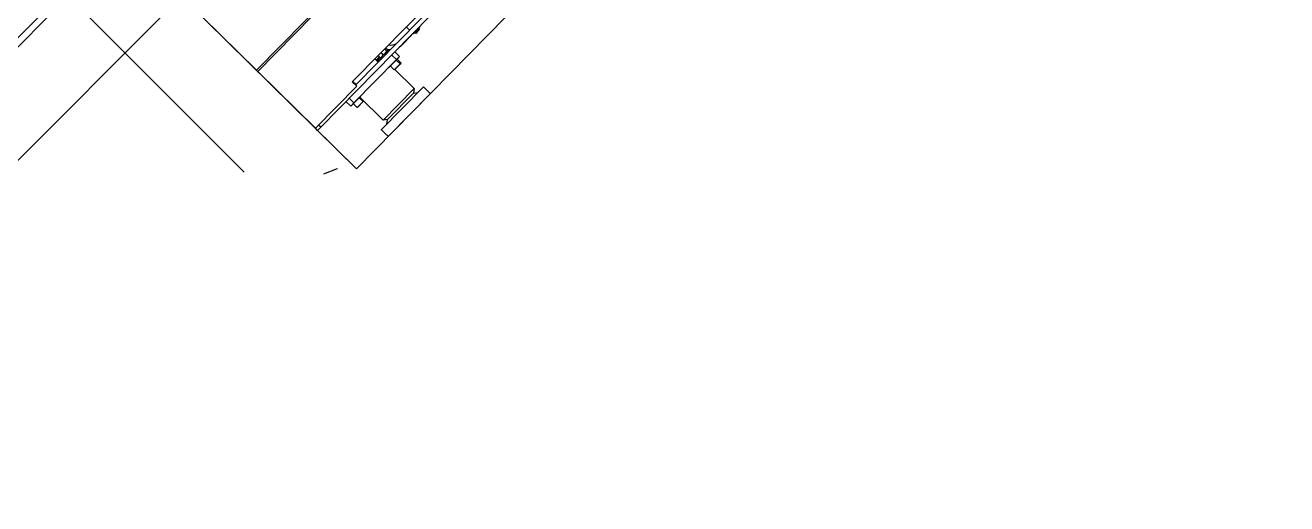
# Model space of a CAD drawing. Extents: x 396920 to 398709, y 7494597 to 7498244.
# Drawn here: x 397941.267 to 397946.08, y 7494609.634 to 7494611.457 of the extents above; entities that cross this region are included whole.
import ezdxf

# ---------------------------------------------------------------- set-up
doc = ezdxf.new("R2010")
doc.units = 0
doc.layers.add('NV09- LINHAS FUTURAS', color=7, linetype='Continuous')
doc.layers.add('NV15- DETALHES', color=7, linetype='Continuous')

msp = doc.modelspace()

# ---------------------------------------------------------------- linework, layer by layer
at = {"layer": 'NV09- LINHAS FUTURAS'}
msp.add_circle((397940, 7494613), 10, dxfattribs=at)
msp.add_circle((397940, 7494613), 10, dxfattribs=at)
msp.add_circle((397940, 7494613), 10, dxfattribs=at)
at = {"layer": 'NV15- DETALHES'}
for p, q in [((397937.9713, 7494615.029), (397942.1032, 7494610.8965)), ((397939.5885, 7494609.7591), (397943.2409, 7494613.411)), ((397943.2345, 7494612.3879), (397942.1498, 7494611.2851)), ((397942.1542, 7494611.2808), (397943.2388, 7494612.3836)), ((397942.011, 7494612.1464), (397940.6595, 7494610.795)), ((397942.3945, 7494611.0685), (397943.4911, 7494612.1836)), ((397942.5313, 7494610.9099), (397943.652, 7494612.0494)), ((397943.652, 7494612.0494), (397942.5313, 7494610.9099)), ((397943.2845, 7494612.0232), (397942.5153, 7494611.2411)), ((397942.5279, 7494611.2287), (397943.2972, 7494612.0108)), ((397940.7974, 7494610.5008), (397942.2921, 7494611.9954)), ((397941.8748, 7494611.5555), (397942.5313, 7494610.9099)), ((397942.1498, 7494611.2851), (397941.8748, 7494611.5555)), ((397942.7213, 7494611.4505), (397942.7339, 7494611.4381)), ((397942.7493, 7494611.4235), (397942.7464, 7494611.4264)), ((397942.7734, 7494611.4479), (397942.7493, 7494611.4235)), ((397942.7571, 7494611.4255), (397942.7541, 7494611.4284)), ((397942.7631, 7494611.4316), (397942.7571, 7494611.4255)), ((397942.7631, 7494611.4316), (397942.7601, 7494611.4345)), ((397942.7655, 7494611.434), (397942.7625, 7494611.4369)), ((397942.7655, 7494611.434), (397942.7631, 7494611.4316)), ((397942.7655, 7494611.434), (397942.7715, 7494611.4401)), ((397942.7715, 7494611.4401), (397942.7686, 7494611.443)), ((397942.7734, 7494611.4479), (397942.7704, 7494611.4508)), ((397942.7414, 7494611.4188), (397942.7053, 7494611.3821)), ((397942.7401, 7494611.42), (397942.7414, 7494611.4188)), ((397942.6011, 7494611.3283), (397942.6137, 7494611.3159)), ((397942.6188, 7494611.3362), (397942.6062, 7494611.3233)), ((397942.6076, 7494611.3219), (397942.6202, 7494611.3348)), ((397942.6091, 7494611.3205), (397942.6217, 7494611.3333)), ((397942.6261, 7494611.3314), (397942.6123, 7494611.3174)), ((397942.622, 7494611.333), (397942.6137, 7494611.3412)), ((397942.6246, 7494611.3333), (397942.624, 7494611.3331)), ((397942.6326, 7494611.3438), (397942.6243, 7494611.3519)), ((397942.6244, 7494611.3331), (397942.6246, 7494611.3333)), ((397942.6276, 7494611.33), (397942.6244, 7494611.3331)), ((397942.6244, 7494611.3331), (397942.6244, 7494611.3331)), ((397942.6246, 7494611.3333), (397942.6503, 7494611.3595)), ((397942.6468, 7494611.3582), (397942.6385, 7494611.3664)), ((397942.6504, 7494611.3619), (397942.6421, 7494611.37)), ((397942.6503, 7494611.3599), (397942.6501, 7494611.3593)), ((397942.6503, 7494611.3595), (397942.6537, 7494611.3629)), ((397942.6503, 7494611.3595), (397942.6535, 7494611.3564)), ((397942.6537, 7494611.3635), (397942.6535, 7494611.3627)), ((397942.6537, 7494611.3629), (397942.6569, 7494611.3598)), ((397942.6539, 7494611.295), (397942.6889, 7494611.3306)), ((397942.665, 7494611.3436), (397942.6833, 7494611.3256)), ((397942.6954, 7494611.3378), (397942.677, 7494611.3558)), ((397942.6833, 7494611.3256), (397942.6954, 7494611.3378)), ((397942.6864, 7494611.3273), (397942.7008, 7494611.3131)), ((397942.6889, 7494611.3306), (397942.6923, 7494611.3341)), ((397942.1542, 7494611.2808), (397942.1498, 7494611.2851)), ((397942.3746, 7494611.064), (397942.1542, 7494611.2808)), ((397942.5211, 7494611.1606), (397942.6833, 7494611.3256)), ((397942.6749, 7494611.2868), (397942.6605, 7494611.301)), ((397942.6763, 7494611.2881), (397942.6749, 7494611.2868)), ((397942.6762, 7494611.2871), (397942.6749, 7494611.2868)), ((397942.6774, 7494611.2884), (397942.6762, 7494611.2871)), ((397942.6975, 7494611.3097), (397942.6763, 7494611.2881)), ((397942.6769, 7494611.2879), (397942.7506, 7494611.2154)), ((397942.6972, 7494611.3085), (397942.6774, 7494611.2884)), ((397942.6948, 7494611.307), (397942.6783, 7494611.2902)), ((397942.683, 7494611.3239), (397942.6975, 7494611.3097)), ((397942.7008, 7494611.3131), (397942.6948, 7494611.307)), ((397942.7005, 7494611.3119), (397942.6972, 7494611.3085)), ((397942.6975, 7494611.3097), (397942.6972, 7494611.3085)), ((397942.7008, 7494611.3131), (397942.7005, 7494611.3119)), ((397942.5153, 7494611.2411), (397942.5323, 7494611.2243)), ((397942.5296, 7494611.2304), (397942.517, 7494611.2428)), ((397942.522, 7494611.2378), (397942.5204, 7494611.2361)), ((397942.5218, 7494611.2347), (397942.5235, 7494611.2364)), ((397942.5233, 7494611.2332), (397942.525, 7494611.2349)), ((397942.5281, 7494611.2318), (397942.5264, 7494611.2301)), ((397942.5323, 7494611.2243), (397942.3746, 7494611.064)), ((397942.5128, 7494611.1516), (397942.5478, 7494611.1871)), ((397942.6324, 7494611.0952), (397942.5434, 7494611.1827)), ((397942.6259, 7494611.0585), (397942.7872, 7494611.2225)), ((397942.6324, 7494611.0952), (397942.7506, 7494611.2154)), ((397942.6495, 7494611.0976), (397942.7485, 7494611.1983)), ((397942.6495, 7494611.0976), (397942.7485, 7494611.1983)), ((397942.6531, 7494611.0342), (397942.8119, 7494611.1957)), ((397942.7506, 7494611.2154), (397942.7485, 7494611.1983)), ((397942.7485, 7494611.1983), (397942.7656, 7494611.2007)), ((397942.7872, 7494611.2225), (397942.7887, 7494611.221)), ((397942.7882, 7494611.2205), (397942.7887, 7494611.221)), ((397942.7882, 7494611.2205), (397942.8077, 7494611.2012)), ((397942.4907, 7494611.1664), (397942.5091, 7494611.1484)), ((397942.5211, 7494611.1606), (397942.5028, 7494611.1786)), ((397942.5091, 7494611.1484), (397942.5211, 7494611.1606)), ((397942.5338, 7494611.1433), (397942.5194, 7494611.1575)), ((397942.5564, 7494611.1662), (397942.5338, 7494611.1433)), ((397942.5351, 7494611.1437), (397942.5338, 7494611.1433)), ((397942.556, 7494611.165), (397942.5351, 7494611.1437)), ((397942.5419, 7494611.1804), (397942.5564, 7494611.1662)), ((397942.5587, 7494611.1677), (397942.556, 7494611.165)), ((397942.5564, 7494611.1662), (397942.556, 7494611.165)), ((397942.5582, 7494611.1681), (397942.5564, 7494611.1662)), ((397942.6495, 7494611.0976), (397942.6324, 7494611.0952)), ((397942.6474, 7494611.0804), (397942.6495, 7494611.0976)), ((397942.3824, 7494611.0563), (397942.3746, 7494611.064)), ((397942.3824, 7494611.0563), (397942.3945, 7494611.0685)), ((397942.5313, 7494610.9099), (397942.3824, 7494611.0563)), ((397942.3945, 7494611.0685), (397942.3866, 7494611.0762)), ((397942.6274, 7494611.057), (397942.6259, 7494611.0585)), ((397942.6274, 7494611.057), (397942.6279, 7494611.0576)), ((397942.6475, 7494611.0383), (397942.6279, 7494611.0576)), ((397942.4072, 7494610.8906), (397942.459, 7494610.911)), ((397942.459, 7494610.911), (397942.459, 7494610.911)), ((397942.4072, 7494610.8906), (397942.4072, 7494610.8906))]:
    msp.add_line(p, q, dxfattribs=at)
for points in [[(397942.622, 7494611.333), (397942.6255, 7494611.3348), (397942.6285, 7494611.3373)], [(397942.6239, 7494611.3332), (397942.6234, 7494611.333), (397942.622, 7494611.333)], [(397942.6244, 7494611.3331), (397942.626, 7494611.3316), (397942.6276, 7494611.33)], [(397942.6277, 7494611.3301), (397942.6261, 7494611.3317), (397942.6246, 7494611.3333)], [(397942.6285, 7494611.3373), (397942.6288, 7494611.3377), (397942.631, 7494611.3405), (397942.6326, 7494611.3438)], [(397942.6326, 7494611.3438), (397942.6369, 7494611.3465), (397942.6409, 7494611.3499)], [(397942.6409, 7494611.3499), (397942.6414, 7494611.3504), (397942.6443, 7494611.3541), (397942.6468, 7494611.3582)], [(397942.6468, 7494611.3582), (397942.6481, 7494611.3582), (397942.6492, 7494611.3585), (397942.6497, 7494611.3589)], [(397942.6497, 7494611.3589), (397942.6503, 7494611.3598), (397942.6504, 7494611.3611), (397942.6504, 7494611.3619)], [(397942.6503, 7494611.3595), (397942.6523, 7494611.3622), (397942.6539, 7494611.3654)], [(397942.6539, 7494611.3654), (397942.6537, 7494611.3636), (397942.6537, 7494611.3635)], [(397942.8077, 7494611.2012), (397942.8091, 7494611.1994), (397942.8105, 7494611.1976), (397942.8119, 7494611.1957)], [(397942.6531, 7494611.0342), (397942.6512, 7494611.0356), (397942.6493, 7494611.0369), (397942.6475, 7494611.0383)]]:
    msp.add_lwpolyline(points, dxfattribs=at)
for centre, radius, start, end in [((397942.6625, 7494611.4242), 0.0429, 258.6448, 299.2168), ((397942.6625, 7494611.4242), 0.06, 301.7479, 315.477), ((397942.6625, 7494611.4242), 0.06, 253.5069, 268.7688), ((397942.686, 7494611.3269), 0.000549, 45.477, 135.477), ((397942.6609, 7494611.3014), 0.000549, 135.477, 225.477), ((397942.6827, 7494611.3235), 0.000549, 45.477, 135.477), ((397942.5198, 7494611.1579), 0.000549, 135.477, 225.477), ((397942.5415, 7494611.18), 0.000549, 45.477, 135.477)]:
    msp.add_arc(centre, radius, start, end, dxfattribs=at)

doc.saveas('drawing.dxf')
